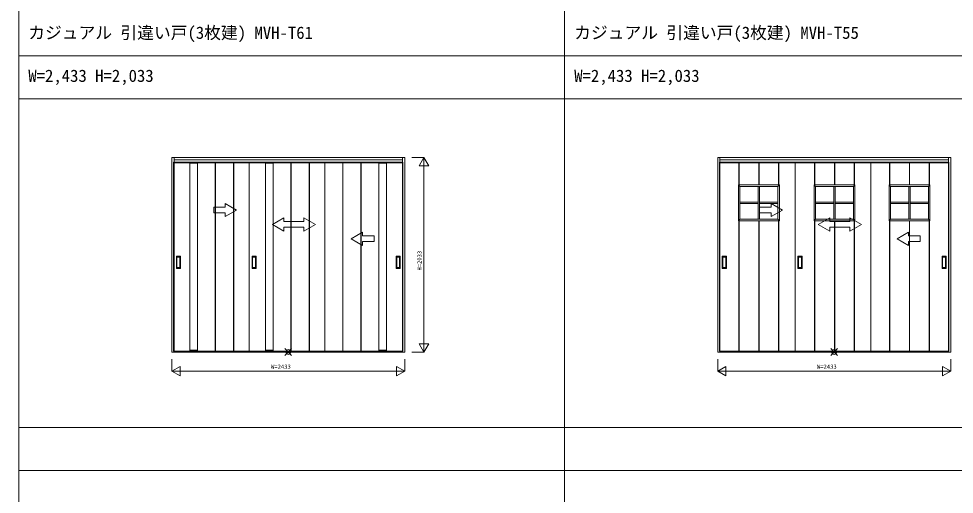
# Model space of a CAD drawing. Units: millimetres, scale not verified. Extents: x -14340 to 14341, y -10000 to 10000.
# Drawn here: x -14340 to -4571, y 130 to 5102 of the extents above; entities that cross this region are included whole.
import ezdxf
from ezdxf.enums import TextEntityAlignment as Align

# ---------------------------------------------------------------- set-up
doc = ezdxf.new("R2010")
doc.units = ezdxf.units.MM
doc.header["$LTSCALE"] = 50
for name, color, linetype, lineweight in [('0-0_0', 7, 'Continuous', 9), ('0-5_YKK_13', 1, 'Continuous', 18), ('0-6_YKK_D', 2, 'Continuous', 18), ('0-7_YSS_K', 4, 'Continuous', 9)]:
    doc.layers.add(name, color=color, linetype=linetype, lineweight=lineweight)
doc.layers.add('0-1_USER1', color=7, linetype='Continuous')
doc.styles.add('ＭＳ ゴシック', font='')
doc.styles.get('ＭＳ ゴシック').set_extended_font_data('MS Gothic')

msp = doc.modelspace()

# ---------------------------------------------------------------- linework, layer by layer
at = {"layer": '0-0_0'}
for p, q in [((-14340.01, -10000), (-14340.01, 10000)), ((-8640.01, -10000), (-8640.01, 9500)), ((-14340.01, 4715), (14159.99, 4715)), ((-14340.01, 4265), (14159.99, 4265)), ((-14340.01, 830), (14159.99, 830)), ((-14340.01, 380), (14159.99, 380))]:
    msp.add_line(p, q, dxfattribs=at)
at = {"layer": '0-5_YKK_13'}
for p, q in [((-11560.72, 1582.14), (-11490.01, 1652.86)), ((-11560.72, 1652.86), (-11490.01, 1582.14)), ((-5860.72, 1582.14), (-5790.01, 1652.86)), ((-5860.72, 1652.86), (-5790.01, 1582.14))]:
    msp.add_line(p, q, dxfattribs=at)
for centre in [(-11525.36, 1617.5), (-5825.36, 1617.5)]:
    msp.add_circle(centre, 25, dxfattribs=at)
at = {"layer": '0-6_YKK_D'}
for p, q in [((-10233.86, 3650.5), (-10108.86, 3650.5)), ((-10108.86, 3650.5), (-10108.86, 1617.5)), ((-10158.86, 3563.9), (-10058.86, 3563.9)), ((-10158.86, 1704.1), (-10058.86, 1704.1)), ((-10233.86, 1617.5), (-10108.86, 1617.5)), ((-12741.86, 1417.5), (-12655.26, 1467.5)), ((-12655.26, 1467.5), (-12655.26, 1367.5)), ((-10395.47, 1467.5), (-10308.86, 1417.5)), ((-10308.86, 1542.5), (-10308.86, 1417.5)), ((-7041.86, 1417.5), (-6955.26, 1467.5)), ((-6955.26, 1467.5), (-6955.26, 1367.5)), ((-4695.47, 1467.5), (-4608.86, 1417.5)), ((-4608.86, 1542.5), (-4608.86, 1417.5)), ((-12741.86, 1417.5), (-12655.26, 1367.5)), ((-7041.86, 1417.5), (-6955.26, 1367.5))]:
    msp.add_line(p, q, dxfattribs=at)
for points in [[(-10158.86, 3563.9), (-10108.86, 3650.5), (-10058.86, 3563.9)], [(-10158.86, 1704.1), (-10108.86, 1617.5), (-10058.86, 1704.1)], [(-12741.86, 1542.5), (-12741.86, 1417.5), (-10308.86, 1417.5)], [(-10395.47, 1467.5), (-10395.47, 1367.5), (-10308.86, 1417.5)], [(-7041.86, 1542.5), (-7041.86, 1417.5), (-4608.86, 1417.5)], [(-4695.47, 1467.5), (-4695.47, 1367.5), (-4608.86, 1417.5)]]:
    msp.add_lwpolyline(points, dxfattribs=at)
at = {"layer": '0-7_YSS_K'}
for p, q in [((-12717.86, 3650.5), (-12717.86, 1617.5)), ((-10332.86, 3626.5), (-12717.86, 3626.5)), ((-10332.86, 1617.5), (-10332.86, 3650.5)), ((-7017.86, 3650.5), (-7017.86, 1617.5)), ((-4632.86, 3626.5), (-7017.86, 3626.5)), ((-4632.86, 1617.5), (-4632.86, 3650.5)), ((-10328.36, 3600.5), (-12722.36, 3600.5)), ((-10332.86, 3596.5), (-12717.86, 3596.5)), ((-12552.36, 1625.5), (-12552.36, 3600.5)), ((-12552.36, 3590.5), (-12472.36, 3590.5)), ((-12472.36, 1625.5), (-12472.36, 3600.5)), ((-12287.21, 1625.5), (-12287.21, 3600.5)), ((-12284.21, 1625.5), (-12284.21, 3600.5)), ((-12096.51, 3600.5), (-12096.51, 1625.5)), ((-12093.51, 3600.5), (-12093.51, 1625.5)), ((-11762.36, 1625.5), (-11762.36, 3600.5)), ((-11762.36, 3590.5), (-11682.36, 3590.5)), ((-11682.36, 1625.5), (-11682.36, 3600.5)), ((-11497.21, 1625.5), (-11497.21, 3600.5)), ((-11494.21, 1625.5), (-11494.21, 3600.5)), ((-11306.51, 3600.5), (-11306.51, 1625.5)), ((-11303.51, 3600.5), (-11303.51, 1625.5)), ((-11142.36, 3600.5), (-11142.36, 1625)), ((-10957.21, 3600.5), (-10957.21, 1625.5)), ((-10954.21, 3600.5), (-10954.21, 1625.5)), ((-10766.51, 1625.5), (-10766.51, 3600.5)), ((-10763.51, 1625.5), (-10763.51, 3600.5)), ((-10578.36, 1625.5), (-10578.36, 3600.5)), ((-10498.36, 3590.5), (-10578.36, 3590.5)), ((-10498.36, 1625.5), (-10498.36, 3600.5)), ((-4628.36, 3600.5), (-7022.36, 3600.5)), ((-4632.86, 3596.5), (-7017.86, 3596.5)), ((-6820.61, 3364), (-6820.61, 3600.5)), ((-6817.61, 3364), (-6817.61, 3600.5)), ((-6613.36, 3600.5), (-6613.36, 3364)), ((-6610.36, 3600.5), (-6610.36, 3364)), ((-6406.11, 3600.5), (-6406.11, 3364)), ((-6403.11, 3600.5), (-6403.11, 3364)), ((-6030.61, 3364), (-6030.61, 3600.5)), ((-6027.61, 3364), (-6027.61, 3600.5)), ((-5823.36, 3600.5), (-5823.36, 3364)), ((-5820.36, 3600.5), (-5820.36, 3364)), ((-5616.11, 3600.5), (-5616.11, 3364)), ((-5613.11, 3600.5), (-5613.11, 3364)), ((-5442.36, 3600.5), (-5442.36, 1625)), ((-5247.61, 3364), (-5247.61, 3600.5)), ((-5244.61, 3364), (-5244.61, 3600.5)), ((-5040.36, 3600.5), (-5040.36, 3364)), ((-5037.36, 3600.5), (-5037.36, 3364)), ((-4833.11, 3600.5), (-4833.11, 3364)), ((-4830.11, 3600.5), (-4830.11, 3364)), ((-6809.61, 3348), (-6825.61, 3364)), ((-6619.36, 3348), (-6619.36, 3005)), ((-6604.36, 3348), (-6604.36, 3005)), ((-6414.11, 3348), (-6398.11, 3364)), ((-6019.61, 3348), (-6035.61, 3364)), ((-5829.36, 3348), (-5829.36, 3005)), ((-5814.36, 3348), (-5814.36, 3005)), ((-5624.11, 3348), (-5608.11, 3364)), ((-5236.61, 3348), (-5252.61, 3364)), ((-5046.36, 3348), (-5046.36, 3005)), ((-5031.36, 3348), (-5031.36, 3005)), ((-4841.11, 3348), (-4825.11, 3364)), ((-12064.36, 3101.45), (-12184.36, 3170.73)), ((-12184.36, 3131.45), (-12184.36, 3170.73)), ((-6809.61, 3184), (-6619.36, 3184)), ((-6809.61, 3169), (-6619.36, 3169)), ((-6604.36, 3184), (-6414.11, 3184)), ((-6604.36, 3169), (-6414.11, 3169)), ((-6364.36, 3101.45), (-6484.36, 3170.73)), ((-6484.36, 3131.45), (-6484.36, 3170.73)), ((-6019.61, 3184), (-5829.36, 3184)), ((-6019.61, 3169), (-5829.36, 3169)), ((-5814.36, 3184), (-5624.11, 3184)), ((-5814.36, 3169), (-5624.11, 3169)), ((-5236.61, 3184), (-5046.36, 3184)), ((-5236.61, 3169), (-5046.36, 3169)), ((-5031.36, 3184), (-4841.11, 3184)), ((-5031.36, 3169), (-4841.11, 3169)), ((-12064.36, 3101.45), (-12184.36, 3032.17)), ((-12184.36, 3032.17), (-12184.36, 3071.45)), ((-6364.36, 3101.45), (-6484.36, 3032.17)), ((-6484.36, 3032.17), (-6484.36, 3071.45)), ((-11691.86, 2951.45), (-11571.86, 3020.73)), ((-11691.86, 2951.45), (-11571.86, 2881.45)), ((-11571.86, 3020.73), (-11571.86, 2981.45)), ((-11571.86, 2981.45), (-11361.86, 2981.45)), ((-11361.86, 3020.73), (-11361.86, 2981.45)), ((-11241.86, 2951.45), (-11361.86, 3020.73)), ((-11241.86, 2951.45), (-11361.86, 2881.45)), ((-6825.61, 2989), (-6809.61, 3005)), ((-6820.61, 1625), (-6820.61, 2989)), ((-6817.61, 1625), (-6817.61, 2989)), ((-6613.36, 2989), (-6613.36, 1625)), ((-6610.36, 2989), (-6610.36, 1625)), ((-6398.11, 2989), (-6414.11, 3005)), ((-6406.11, 2989), (-6406.11, 1625)), ((-6403.11, 2989), (-6403.11, 1625)), ((-6035.61, 2989), (-6019.61, 3005)), ((-6030.61, 1625), (-6030.61, 2989)), ((-6027.61, 1625), (-6027.61, 2989)), ((-5991.86, 2951.45), (-5871.86, 3020.73)), ((-5991.86, 2951.45), (-5871.86, 2881.45)), ((-5871.86, 3020.73), (-5871.86, 2981.45)), ((-5871.86, 2981.45), (-5661.86, 2981.45)), ((-5823.36, 2989), (-5823.36, 1625)), ((-5820.36, 2989), (-5820.36, 1625)), ((-5661.86, 3020.73), (-5661.86, 2981.45)), ((-5541.86, 2951.45), (-5661.86, 3020.73)), ((-5541.86, 2951.45), (-5661.86, 2881.45)), ((-5608.11, 2989), (-5624.11, 3005)), ((-5616.11, 2989), (-5616.11, 1625)), ((-5613.11, 2989), (-5613.11, 1625)), ((-5252.61, 2989), (-5236.61, 3005)), ((-5247.61, 1625), (-5247.61, 2989)), ((-5244.61, 1625), (-5244.61, 2989)), ((-5040.36, 2989), (-5040.36, 1625)), ((-5037.36, 2989), (-5037.36, 1625)), ((-4825.11, 2989), (-4841.11, 3005)), ((-4833.11, 2989), (-4833.11, 1625)), ((-4830.11, 2989), (-4830.11, 1625)), ((-11571.86, 2921.45), (-11571.86, 2881.45)), ((-11361.86, 2921.45), (-11571.86, 2921.45)), ((-11361.86, 2921.45), (-11361.86, 2881.45)), ((-10869.37, 2801.45), (-10749.37, 2870.73)), ((-10749.37, 2831.45), (-10749.37, 2870.73)), ((-5871.86, 2921.45), (-5871.86, 2881.45)), ((-5661.86, 2921.45), (-5871.86, 2921.45)), ((-5661.86, 2921.45), (-5661.86, 2881.45)), ((-5169.37, 2801.45), (-5049.37, 2870.73)), ((-5049.37, 2831.45), (-5049.37, 2870.73)), ((-10869.37, 2801.45), (-10749.37, 2732.17)), ((-10749.37, 2732.17), (-10749.37, 2771.45)), ((-5169.37, 2801.45), (-5049.37, 2732.17)), ((-5049.37, 2732.17), (-5049.37, 2771.45)), ((-12693.36, 2491), (-12693.36, 2619)), ((-12652.36, 2620), (-12692.36, 2620)), ((-12687.36, 2501), (-12687.36, 2609)), ((-12686.36, 2610), (-12658.36, 2610)), ((-12657.36, 2609), (-12657.36, 2501)), ((-12651.36, 2491), (-12651.36, 2619)), ((-11903.36, 2491), (-11903.36, 2619)), ((-11862.36, 2620), (-11902.36, 2620)), ((-11897.36, 2501), (-11897.36, 2609)), ((-11896.36, 2610), (-11868.36, 2610)), ((-11867.36, 2609), (-11867.36, 2501)), ((-11861.36, 2491), (-11861.36, 2619)), ((-10399.36, 2491), (-10399.36, 2619)), ((-10398.36, 2620), (-10358.36, 2620)), ((-10393.36, 2609), (-10393.36, 2501)), ((-10364.36, 2610), (-10392.36, 2610)), ((-10363.36, 2501), (-10363.36, 2609)), ((-10357.36, 2491), (-10357.36, 2619)), ((-6993.36, 2491), (-6993.36, 2619)), ((-6952.36, 2620), (-6992.36, 2620)), ((-6987.36, 2501), (-6987.36, 2609)), ((-6986.36, 2610), (-6958.36, 2610)), ((-6957.36, 2609), (-6957.36, 2501)), ((-6951.36, 2491), (-6951.36, 2619)), ((-6203.36, 2491), (-6203.36, 2619)), ((-6162.36, 2620), (-6202.36, 2620)), ((-6197.36, 2501), (-6197.36, 2609)), ((-6196.36, 2610), (-6168.36, 2610)), ((-6167.36, 2609), (-6167.36, 2501)), ((-6161.36, 2491), (-6161.36, 2619)), ((-4699.36, 2491), (-4699.36, 2619)), ((-4698.36, 2620), (-4658.36, 2620)), ((-4693.36, 2609), (-4693.36, 2501)), ((-4664.36, 2610), (-4692.36, 2610)), ((-4663.36, 2501), (-4663.36, 2609)), ((-4657.36, 2491), (-4657.36, 2619)), ((-12652.36, 2490), (-12692.36, 2490)), ((-12658.36, 2500), (-12686.36, 2500)), ((-11862.36, 2490), (-11902.36, 2490)), ((-11868.36, 2500), (-11896.36, 2500)), ((-10398.36, 2490), (-10358.36, 2490)), ((-10392.36, 2500), (-10364.36, 2500)), ((-6952.36, 2490), (-6992.36, 2490)), ((-6958.36, 2500), (-6986.36, 2500)), ((-6162.36, 2490), (-6202.36, 2490)), ((-6168.36, 2500), (-6196.36, 2500)), ((-4698.36, 2490), (-4658.36, 2490)), ((-4692.36, 2500), (-4664.36, 2500)), ((-10332.86, 1621.5), (-12717.86, 1621.5)), ((-10332.86, 1617.5), (-12717.86, 1617.5)), ((-12552.36, 1635.5), (-12472.36, 1635.5)), ((-11762.36, 1635.5), (-11682.36, 1635.5)), ((-10498.36, 1635.5), (-10578.36, 1635.5)), ((-4632.86, 1621.5), (-7017.86, 1621.5)), ((-4632.86, 1617.5), (-7017.86, 1617.5))]:
    msp.add_line(p, q, dxfattribs=at)
for points in [[(-10332.86, 1617.5), (-10308.86, 1617.5), (-10308.86, 3650.5), (-12741.86, 3650.5), (-12741.86, 1617.5), (-12717.86, 1617.5)], [(-4632.86, 1617.5), (-4608.86, 1617.5), (-4608.86, 3650.5), (-7041.86, 3650.5), (-7041.86, 1617.5), (-7017.86, 1617.5)], [(-11830.36, 1625), (-12722.36, 1625), (-12722.36, 3600.5)], [(-11040.36, 1625), (-11932.36, 1625), (-11932.36, 3600.5)], [(-11142.36, 1625), (-10328.36, 1625), (-10328.36, 3600.5)], [(-6130.36, 1625), (-7022.36, 1625), (-7022.36, 3600.5)], [(-5340.36, 1625), (-6232.36, 1625), (-6232.36, 3600.5)], [(-5442.36, 1625), (-4628.36, 1625), (-4628.36, 3600.5)], [(-12184.36, 3131.45), (-12304.36, 3131.45), (-12304.36, 3071.45), (-12184.36, 3071.45)], [(-6484.36, 3131.45), (-6604.36, 3131.45), (-6604.36, 3071.45), (-6484.36, 3071.45)], [(-10749.37, 2831.45), (-10629.37, 2831.45), (-10629.37, 2771.45), (-10749.37, 2771.45)], [(-5049.37, 2831.45), (-4929.37, 2831.45), (-4929.37, 2771.45), (-5049.37, 2771.45)]]:
    msp.add_lwpolyline(points, dxfattribs=at)
for points in [[(-6825.61, 3364), (-6825.61, 2989), (-6398.11, 2989), (-6398.11, 3364)], [(-6809.61, 3348), (-6809.61, 3005), (-6414.11, 3005), (-6414.11, 3348)], [(-6035.61, 3364), (-6035.61, 2989), (-5608.11, 2989), (-5608.11, 3364)], [(-6019.61, 3348), (-6019.61, 3005), (-5624.11, 3005), (-5624.11, 3348)], [(-5252.61, 3364), (-5252.61, 2989), (-4825.11, 2989), (-4825.11, 3364)], [(-5236.61, 3348), (-5236.61, 3005), (-4841.11, 3005), (-4841.11, 3348)]]:
    msp.add_lwpolyline(points, close=True, dxfattribs=at)
for centre, start, end in [((-12692.36, 2619), 90, 180), ((-12686.36, 2609), 90, 180), ((-12658.36, 2609), 0, 90), ((-12652.36, 2619), 0, 90), ((-11902.36, 2619), 90, 180), ((-11896.36, 2609), 90, 180), ((-11868.36, 2609), 0, 90), ((-11862.36, 2619), 0, 90), ((-10398.36, 2619), 90, 180), ((-10392.36, 2609), 90, 180), ((-10364.36, 2609), 360, 90), ((-10358.36, 2619), 0, 90), ((-6992.36, 2619), 90, 180), ((-6986.36, 2609), 90, 180), ((-6958.36, 2609), 0, 90), ((-6952.36, 2619), 0, 90), ((-6202.36, 2619), 90, 180), ((-6196.36, 2609), 90, 180), ((-6168.36, 2609), 0, 90), ((-6162.36, 2619), 0, 90), ((-4698.36, 2619), 90, 180), ((-4692.36, 2609), 90, 180), ((-4664.36, 2609), 360, 90), ((-4658.36, 2619), 0, 90), ((-12692.36, 2491), 180, 270), ((-12686.36, 2501), 180, 270), ((-12658.36, 2501), 270, 0), ((-12652.36, 2491), 270, 0), ((-11902.36, 2491), 180, 270), ((-11896.36, 2501), 180, 270), ((-11868.36, 2501), 270, 0), ((-11862.36, 2491), 270, 0), ((-10398.36, 2491), 180, 270), ((-10392.36, 2501), 180, 270), ((-10364.36, 2501), 270, 360), ((-10358.36, 2491), 270, 0), ((-6992.36, 2491), 180, 270), ((-6986.36, 2501), 180, 270), ((-6958.36, 2501), 270, 0), ((-6952.36, 2491), 270, 0), ((-6202.36, 2491), 180, 270), ((-6196.36, 2501), 180, 270), ((-6168.36, 2501), 270, 0), ((-6162.36, 2491), 270, 0), ((-4698.36, 2491), 180, 270), ((-4692.36, 2501), 180, 270), ((-4664.36, 2501), 270, 360), ((-4658.36, 2491), 270, 0)]:
    msp.add_arc(centre, 1, start, end, dxfattribs=at)

# ---------------------------------------------------------------- texts
at = {"layer": '0-1_USER1', "style": 'ＭＳ ゴシック'}
for s, p in [('カジュアル 引違い戸(3枚建) MVH-T61', (-14240.01, 4852.5)), ('カジュアル 引違い戸(3枚建) MVH-T55', (-8540.01, 4852.5)), ('W=2,433 H=2,033', (-14240.01, 4402.5)), ('W=2,433 H=2,033', (-8540.01, 4402.5))]:
    msp.add_text(s, height=128.3, dxfattribs=at).set_placement(p, align=Align.BOTTOM_LEFT)
at = {"layer": '0-6_YKK_D', "style": 'ＭＳ ゴシック'}
msp.add_text('H=2033', height=43.99, rotation=90, dxfattribs=at).set_placement((-10120.86, 2469), align=Align.BOTTOM_LEFT)
for p in [(-11705.36, 1429.5), (-6005.36, 1429.5)]:
    msp.add_text('W=2433', height=43.99, dxfattribs=at).set_placement(p, align=Align.BOTTOM_LEFT)

doc.saveas('drawing.dxf')
